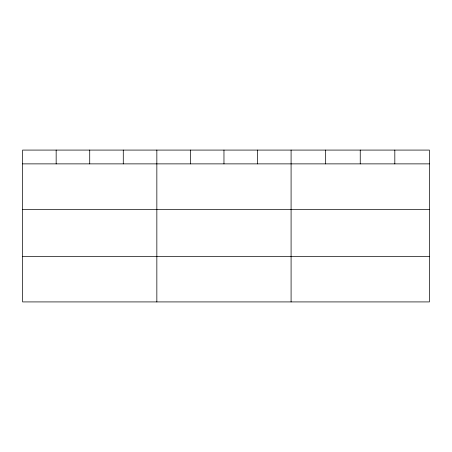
<?xml version="1.0" encoding="UTF-8"?>
<svg xmlns="http://www.w3.org/2000/svg" width="452" height="452" viewBox="0 0 452 452"><rect width="100%" height="100%" fill="white"/><g stroke="black" fill="none" stroke-linecap="round" stroke-linejoin="round"><path stroke-width="0.68" d="M429.4 209.423L429.4 150.081L22.6 150.081L22.6 301.919L429.4 301.919L429.4 209.423L22.6 209.423M22.6 163.873L429.4 163.873M22.6 256.363L429.4 256.363M394.822 150.081L394.822 163.873M360.244 150.081L360.244 163.873M325.666 150.081L325.666 163.873M291.088 150.081L291.088 301.919M257.527 150.081L257.527 163.873M223.966 150.081L223.966 163.873M190.405 150.081L190.405 163.873M156.844 150.081L156.844 301.919M123.283 150.081L123.283 163.873M89.722 150.081L89.722 163.873M56.161 150.081L56.161 163.873"/></g></svg>
